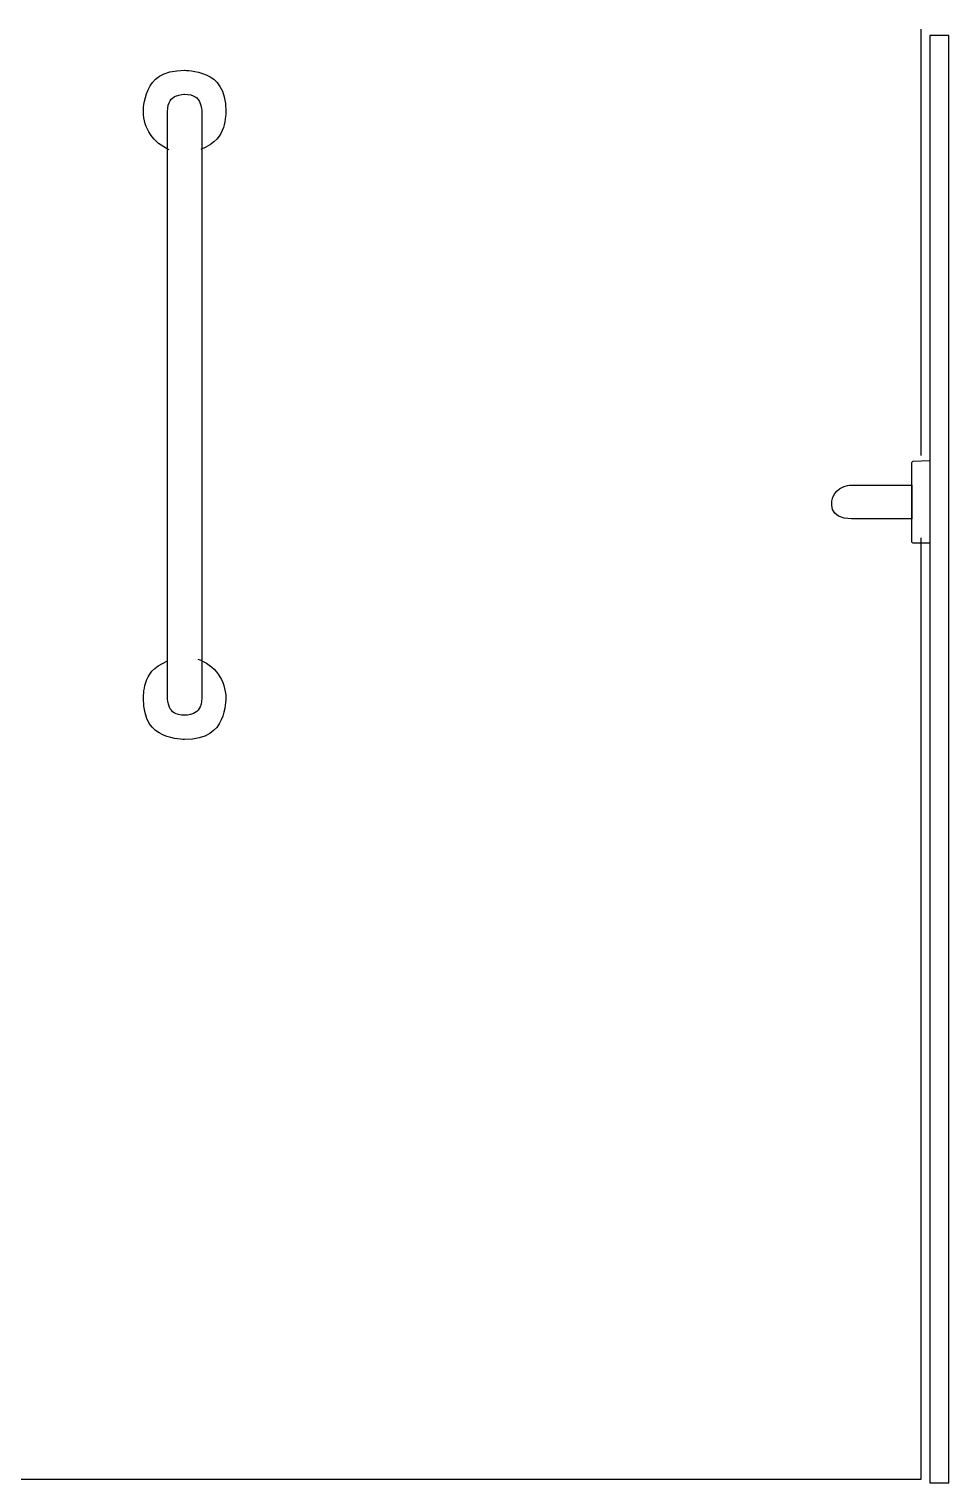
# Model space of a CAD drawing. Header units: millimetres. Extents: x 2892 to 6118, y 11629 to 15540.
# Drawn here: x 4183 to 5123, y 14015 to 15500 of the extents above; entities that cross this region are included whole.
import ezdxf

# ---------------------------------------------------------------- set-up
doc = ezdxf.new("R2010")
doc.units = ezdxf.units.MM
doc.layers.get('0').update_dxf_attribs({"color": 3})
for name, color, linetype in [('SECTION_DOOR_GRAB_RAIL', 7, 'Continuous'), ('SECTION_FLOOR', 7, 'Continuous'), ('SECTION_GRAB_RAIL_SIDE', 7, 'Continuous')]:
    doc.layers.add(name, color=color, linetype=linetype)

msp = doc.modelspace()

# ---------------------------------------------------------------- linework, layer by layer
msp.add_lwpolyline([(5103.5, 14014.6), (5122.9, 14014.6), (5122.9, 15493.2), (5103.5, 15493.2), (5103.5, 14014.6)], close=True)
for points in [[(5094.5, 15064.2), (5094.5, 15064.2), (5094.5, 15499.7), (5094.5, 15499.7)], [(5094.5, 14018.3), (5094.5, 14018.3), (5094.5, 14018.3), (5094.5, 14979.9), (5094.5, 14979.9)]]:
    msp.add_open_spline(points, degree=3)
at = {"layer": 'SECTION_DOOR_GRAB_RAIL'}
for points, knots in [([(5103.5, 15058.9), (5103.5, 15058.9), (5086.4, 15058.2), (5086.4, 15058.2), (5086.4, 15058.2), (5085.8, 15058.1), (5085.1, 15057.5), (5085.1, 15056.9), (5085.1, 15056.9), (5085.1, 15056.9), (5085.1, 14975.9), (5085.1, 14975.9), (5085.1, 14975.9), (5085.1, 14975.3), (5085.8, 14974.7), (5086.4, 14974.7), (5086.4, 14974.7), (5086.4, 14974.7), (5103.5, 14974.7), (5103.5, 14974.7), (5103.5, 14974.7), (5103.5, 14974.7), (5103.5, 15058.9), (5103.5, 15058.9)], [0, 0, 0, 0, 0.166667, 0.166667, 0.166667, 0.25, 0.333333, 0.333333, 0.333333, 0.416667, 0.5, 0.5, 0.5, 0.583333, 0.666667, 0.666667, 0.666667, 0.75, 0.833333, 0.833333, 0.833333, 0.916667, 1, 1, 1, 1]), ([(5084.9, 15033.8), (5084.9, 15033.8), (5023.2, 15033.8), (5023.2, 15033.8), (5023.2, 15033.8), (5000.5, 15033.8), (5000.5, 14999.4), (5023.2, 14999.4), (5023.2, 14999.4), (5023.2, 14999.4), (5084.9, 14999.4), (5084.9, 14999.4), (5084.9, 14999.4), (5084.9, 14999.4), (5084.9, 15033.8), (5084.9, 15033.8)], [0, 0, 0, 0, 0.25, 0.25, 0.25, 0.375, 0.5, 0.5, 0.5, 0.625, 0.75, 0.75, 0.75, 0.875, 1, 1, 1, 1])]:
    msp.add_open_spline(points, degree=3, knots=knots, dxfattribs=at)
at = {"layer": 'SECTION_FLOOR'}
msp.add_open_spline([(2893.2, 14018.3), (2893.2, 14018.3), (2893.2, 14018.3), (5094.5, 14018.3), (5094.5, 14018.3)], degree=3, dxfattribs=at)
at = {"layer": 'SECTION_GRAB_RAIL_SIDE'}
for points, knots in [([(4326.1, 15376.4), (4310.2, 15382.9), (4299.7, 15398.3), (4299.7, 15415.5), (4299.7, 15415.5), (4299.7, 15438.8), (4318.6, 15457.6), (4341.8, 15457.6), (4341.8, 15457.6), (4365.1, 15457.6), (4383.9, 15438.8), (4383.9, 15415.5), (4383.9, 15415.5), (4383.9, 15398.6), (4373.8, 15383.3), (4358.3, 15376.7)], [0, 0, 0, 0, 0.25, 0.25, 0.25, 0.375, 0.5, 0.5, 0.5, 0.625, 0.75, 0.75, 0.75, 0.875, 1, 1, 1, 1]), ([(4324.4, 15415.6), (4324.4, 15415.6), (4324.4, 14816.2), (4324.4, 14816.2), (4324.4, 14816.2), (4324.4, 14806.5), (4332.2, 14798.7), (4341.8, 14798.7), (4341.8, 14798.7), (4351.5, 14798.7), (4359.3, 14806.5), (4359.3, 14816.2), (4359.3, 14816.2), (4359.3, 14816.2), (4359.3, 15415.6), (4359.3, 15415.6), (4359.3, 15415.6), (4359.3, 15425.3), (4351.5, 15433.1), (4341.8, 15433.1), (4341.8, 15433.1), (4332.2, 15433.1), (4324.4, 15425.3), (4324.4, 15415.6)], [0, 0, 0, 0, 0.166667, 0.166667, 0.166667, 0.25, 0.333333, 0.333333, 0.333333, 0.416667, 0.5, 0.5, 0.5, 0.583333, 0.666667, 0.666667, 0.666667, 0.75, 0.833333, 0.833333, 0.833333, 0.916667, 1, 1, 1, 1]), ([(4355.2, 14856.1), (4372.4, 14850.3), (4383.9, 14834.3), (4383.9, 14816.2), (4383.9, 14816.2), (4383.9, 14792.9), (4365.1, 14774), (4341.8, 14774), (4341.8, 14774), (4318.6, 14774), (4299.7, 14792.9), (4299.7, 14816.2), (4299.7, 14816.2), (4299.7, 14832.6), (4309.3, 14847.5), (4324.2, 14854.4)], [0, 0, 0, 0, 0.25, 0.25, 0.25, 0.375, 0.5, 0.5, 0.5, 0.625, 0.75, 0.75, 0.75, 0.875, 1, 1, 1, 1])]:
    msp.add_open_spline(points, degree=3, knots=knots, dxfattribs=at)

doc.saveas('drawing.dxf')
